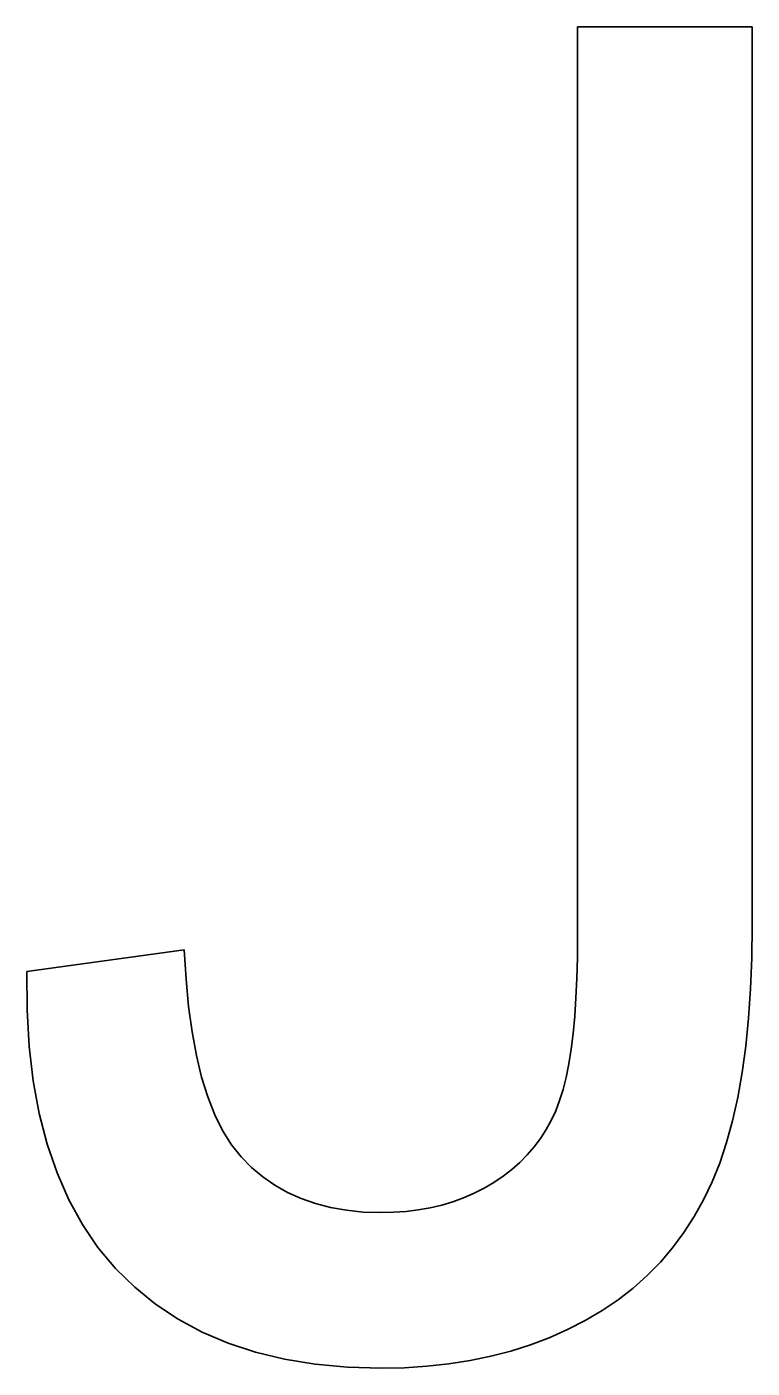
# Model space of a CAD drawing. Extents: x 23 to 417, y 3 to 294.
# Drawn here: x 150.491 to 151.453, y 137.889 to 139.669 of the extents above; entities that cross this region are included whole.
import ezdxf

# ---------------------------------------------------------------- set-up
doc = ezdxf.new("R2010")
doc.units = 0
doc.layers.get('0').update_dxf_attribs({"lineweight": 13})

# ---------------------------------------------------------------- blocks, each defined once
blk = doc.blocks.new('BLOCK3494')
at = {"color": 7, "lineweight": 35, "ltscale": 0.060283}
blk.add_line((61.8952, 25.8515), (61.8952, 28.2628), dxfattribs=at)
at = {"color": 7, "lineweight": 35, "ltscale": 0.011579}
blk.add_line((61.8952, 28.2628), (62.3583, 28.2628), dxfattribs=at)
at = {"color": 7, "lineweight": 35, "ltscale": 0.059627}
blk.add_line((62.3583, 28.2628), (62.3583, 25.8777), dxfattribs=at)
at = {"color": 7, "lineweight": 35, "ltscale": 0.001463}
blk.add_line((61.8947, 25.7929), (61.8952, 25.8515), dxfattribs=at)
at = {"color": 7, "lineweight": 35, "ltscale": 0.002147}
blk.add_line((62.3583, 25.8777), (62.3573, 25.7919), dxfattribs=at)
at = {"color": 7, "lineweight": 35, "ltscale": 0.010542}
blk.add_line((60.4341, 25.756), (60.8518, 25.8133), dxfattribs=at)
at = {"color": 7, "lineweight": 35, "ltscale": 0.001945}
blk.add_line((60.8518, 25.8133), (60.8564, 25.7356), dxfattribs=at)
at = {"color": 7, "lineweight": 35, "ltscale": 0.001382}
blk.add_line((61.8933, 25.7377), (61.8947, 25.7929), dxfattribs=at)
at = {"color": 7, "lineweight": 35, "ltscale": 0.002049}
blk.add_line((62.3573, 25.7919), (62.3541, 25.7099), dxfattribs=at)
at = {"color": 7, "lineweight": 35, "ltscale": 0.00255}
blk.add_line((60.4347, 25.654), (60.4341, 25.756), dxfattribs=at)
at = {"color": 7, "lineweight": 35, "ltscale": 0.001301}
for p, q in [((61.8909, 25.6857), (61.8933, 25.7377)), ((61.9603, 24.8561), (61.9155, 24.8296))]:
    blk.add_line(p, q, dxfattribs=at)
at = {"color": 7, "lineweight": 35, "ltscale": 0.001824}
blk.add_line((60.8564, 25.7356), (60.8632, 25.663), dxfattribs=at)
at = {"color": 7, "lineweight": 35, "ltscale": 0.001953}
blk.add_line((62.3541, 25.7099), (62.3488, 25.632), dxfattribs=at)
at = {"color": 7, "lineweight": 35, "ltscale": 0.001221}
blk.add_line((61.8875, 25.637), (61.8909, 25.6857), dxfattribs=at)
at = {"color": 7, "lineweight": 35, "ltscale": 0.002425}
blk.add_line((60.4404, 25.5571), (60.4347, 25.654), dxfattribs=at)
at = {"color": 7, "lineweight": 35, "ltscale": 0.001705}
blk.add_line((60.8632, 25.663), (60.8724, 25.5954), dxfattribs=at)
at = {"color": 7, "lineweight": 35, "ltscale": 0.001141}
blk.add_line((61.8832, 25.5915), (61.8875, 25.637), dxfattribs=at)
at = {"color": 7, "lineweight": 35, "ltscale": 0.001859}
for p, q in [((62.3488, 25.632), (62.3413, 25.558)), ((60.9679, 24.7694), (60.8995, 24.7985))]:
    blk.add_line(p, q, dxfattribs=at)
at = {"color": 7, "lineweight": 35, "ltscale": 0.001589}
blk.add_line((60.8724, 25.5954), (60.884, 25.5329), dxfattribs=at)
at = {"color": 7, "lineweight": 35, "ltscale": 0.001063}
blk.add_line((61.878, 25.5494), (61.8832, 25.5915), dxfattribs=at)
at = {"color": 7, "lineweight": 35, "ltscale": 0.002308}
blk.add_line((60.4512, 25.4655), (60.4404, 25.5571), dxfattribs=at)
at = {"color": 7, "lineweight": 35, "ltscale": 0.001477}
blk.add_line((60.884, 25.5329), (60.8978, 25.4754), dxfattribs=at)
at = {"color": 7, "lineweight": 35, "ltscale": 0.000984829}
blk.add_line((61.8718, 25.5105), (61.878, 25.5494), dxfattribs=at)
at = {"color": 7, "lineweight": 35, "ltscale": 0.001767}
blk.add_line((62.3413, 25.558), (62.3318, 25.488), dxfattribs=at)
at = {"color": 7, "lineweight": 35, "ltscale": 0.000908587}
blk.add_line((61.8646, 25.4748), (61.8718, 25.5105), dxfattribs=at)
at = {"color": 7, "lineweight": 35, "ltscale": 0.001677}
blk.add_line((62.3318, 25.488), (62.3201, 25.4219), dxfattribs=at)
at = {"color": 7, "lineweight": 35, "ltscale": 0.002199}
blk.add_line((60.4671, 25.3789), (60.4512, 25.4655), dxfattribs=at)
at = {"color": 7, "lineweight": 35, "ltscale": 0.001371}
blk.add_line((60.8978, 25.4754), (60.914, 25.4231), dxfattribs=at)
at = {"color": 7, "lineweight": 35, "ltscale": 0.000834165}
blk.add_line((61.8565, 25.4425), (61.8646, 25.4748), dxfattribs=at)
at = {"color": 7, "lineweight": 35, "ltscale": 0.001271}
blk.add_line((60.914, 25.4231), (60.9326, 25.3757), dxfattribs=at)
at = {"color": 7, "lineweight": 35, "ltscale": 0.000761759}
blk.add_line((61.8474, 25.4134), (61.8565, 25.4425), dxfattribs=at)
at = {"color": 7, "lineweight": 35, "ltscale": 0.00159}
blk.add_line((62.3201, 25.4219), (62.3063, 25.3598), dxfattribs=at)
at = {"color": 7, "lineweight": 35, "ltscale": 0.000708804}
blk.add_line((61.8252, 25.3608), (61.8371, 25.3865), dxfattribs=at)
at = {"color": 7, "lineweight": 35, "ltscale": 0.000720189}
blk.add_line((61.8371, 25.3865), (61.8474, 25.4134), dxfattribs=at)
at = {"color": 7, "lineweight": 35, "ltscale": 0.002101}
blk.add_line((60.4881, 25.2976), (60.4671, 25.3789), dxfattribs=at)
at = {"color": 7, "lineweight": 35, "ltscale": 0.001179}
blk.add_line((60.9326, 25.3757), (60.9535, 25.3335), dxfattribs=at)
at = {"color": 7, "lineweight": 35, "ltscale": 0.000701169}
blk.add_line((61.8117, 25.3362), (61.8252, 25.3608), dxfattribs=at)
at = {"color": 7, "lineweight": 35, "ltscale": 0.001507}
blk.add_line((62.3063, 25.3598), (62.2904, 25.3017), dxfattribs=at)
at = {"color": 7, "lineweight": 35, "ltscale": 0.001096}
blk.add_line((60.9535, 25.3335), (60.9767, 25.2963), dxfattribs=at)
at = {"color": 7, "lineweight": 35, "ltscale": 0.000695517}
blk.add_line((61.78, 25.2904), (61.7966, 25.3127), dxfattribs=at)
at = {"color": 7, "lineweight": 35, "ltscale": 0.000696834}
blk.add_line((61.7966, 25.3127), (61.8117, 25.3362), dxfattribs=at)
at = {"color": 7, "lineweight": 35, "ltscale": 0.002014}
blk.add_line((60.5141, 25.2214), (60.4881, 25.2976), dxfattribs=at)
at = {"color": 7, "lineweight": 35, "ltscale": 0.001027}
blk.add_line((60.9767, 25.2963), (61.0023, 25.2642), dxfattribs=at)
at = {"color": 7, "lineweight": 35, "ltscale": 0.000697992}
blk.add_line((61.7618, 25.2693), (61.78, 25.2904), dxfattribs=at)
at = {"color": 7, "lineweight": 35, "ltscale": 0.001428}
blk.add_line((62.2904, 25.3017), (62.2723, 25.2475), dxfattribs=at)
at = {"color": 7, "lineweight": 35, "ltscale": 0.000988077}
blk.add_line((61.0023, 25.2642), (61.03, 25.236), dxfattribs=at)
at = {"color": 7, "lineweight": 35, "ltscale": 0.000712424}
blk.add_line((61.7206, 25.2304), (61.742, 25.2493), dxfattribs=at)
at = {"color": 7, "lineweight": 35, "ltscale": 0.000703739}
blk.add_line((61.742, 25.2493), (61.7618, 25.2693), dxfattribs=at)
at = {"color": 7, "lineweight": 35, "ltscale": 0.001353}
blk.add_line((62.2723, 25.2475), (62.2521, 25.1973), dxfattribs=at)
at = {"color": 7, "lineweight": 35, "ltscale": 0.001939}
blk.add_line((60.5453, 25.1503), (60.5141, 25.2214), dxfattribs=at)
at = {"color": 7, "lineweight": 35, "ltscale": 0.000975469}
blk.add_line((61.03, 25.236), (61.0599, 25.2109), dxfattribs=at)
at = {"color": 7, "lineweight": 35, "ltscale": 0.000970827}
blk.add_line((61.0599, 25.2109), (61.0917, 25.1887), dxfattribs=at)
at = {"color": 7, "lineweight": 35, "ltscale": 0.00073957}
blk.add_line((61.6731, 25.1961), (61.6976, 25.2127), dxfattribs=at)
at = {"color": 7, "lineweight": 35, "ltscale": 0.00072479}
blk.add_line((61.6976, 25.2127), (61.7206, 25.2304), dxfattribs=at)
at = {"color": 7, "lineweight": 35, "ltscale": 0.000975256}
blk.add_line((61.0917, 25.1887), (61.1256, 25.1694), dxfattribs=at)
at = {"color": 7, "lineweight": 35, "ltscale": 0.000987315}
blk.add_line((61.1256, 25.1694), (61.1616, 25.1531), dxfattribs=at)
at = {"color": 7, "lineweight": 35, "ltscale": 0.000754859}
blk.add_line((61.5929, 25.1553), (61.6206, 25.1673), dxfattribs=at)
at = {"color": 7, "lineweight": 35, "ltscale": 0.000749873}
blk.add_line((61.6206, 25.1673), (61.6473, 25.1809), dxfattribs=at)
at = {"color": 7, "lineweight": 35, "ltscale": 0.000748208}
blk.add_line((61.6473, 25.1809), (61.6731, 25.1961), dxfattribs=at)
at = {"color": 7, "lineweight": 35, "ltscale": 0.001304}
blk.add_line((62.2521, 25.1973), (62.2296, 25.1502), dxfattribs=at)
at = {"color": 7, "lineweight": 35, "ltscale": 0.00188}
blk.add_line((60.5815, 25.0844), (60.5453, 25.1503), dxfattribs=at)
at = {"color": 7, "lineweight": 35, "ltscale": 0.001007}
blk.add_line((61.1616, 25.1531), (61.1997, 25.1398), dxfattribs=at)
at = {"color": 7, "lineweight": 35, "ltscale": 0.001035}
blk.add_line((61.1997, 25.1398), (61.2398, 25.1295), dxfattribs=at)
at = {"color": 7, "lineweight": 35, "ltscale": 0.000785327}
blk.add_line((61.5041, 25.1289), (61.5347, 25.1361), dxfattribs=at)
at = {"color": 7, "lineweight": 35, "ltscale": 0.000772037}
blk.add_line((61.5347, 25.1361), (61.5643, 25.1449), dxfattribs=at)
at = {"color": 7, "lineweight": 35, "ltscale": 0.000761399}
blk.add_line((61.5643, 25.1449), (61.5929, 25.1553), dxfattribs=at)
at = {"color": 7, "lineweight": 35, "ltscale": 0.001282}
blk.add_line((62.2296, 25.1502), (62.2046, 25.1054), dxfattribs=at)
at = {"color": 7, "lineweight": 35, "ltscale": 0.001069}
blk.add_line((61.2398, 25.1295), (61.2819, 25.1221), dxfattribs=at)
at = {"color": 7, "lineweight": 35, "ltscale": 0.00111}
blk.add_line((61.2819, 25.1221), (61.3261, 25.1176), dxfattribs=at)
at = {"color": 7, "lineweight": 35, "ltscale": 0.001157}
blk.add_line((61.3261, 25.1176), (61.3723, 25.1161), dxfattribs=at)
at = {"color": 7, "lineweight": 35, "ltscale": 0.000859283}
blk.add_line((61.3723, 25.1161), (61.4067, 25.1169), dxfattribs=at)
at = {"color": 7, "lineweight": 35, "ltscale": 0.000838357}
blk.add_line((61.4067, 25.1169), (61.4401, 25.1193), dxfattribs=at)
at = {"color": 7, "lineweight": 35, "ltscale": 0.000817877}
blk.add_line((61.4401, 25.1193), (61.4726, 25.1233), dxfattribs=at)
at = {"color": 7, "lineweight": 35, "ltscale": 0.000799725}
blk.add_line((61.4726, 25.1233), (61.5041, 25.1289), dxfattribs=at)
at = {"color": 7, "lineweight": 35, "ltscale": 0.001265}
blk.add_line((62.2046, 25.1054), (62.1772, 25.0629), dxfattribs=at)
at = {"color": 7, "lineweight": 35, "ltscale": 0.001837}
blk.add_line((60.6228, 25.0237), (60.5815, 25.0844), dxfattribs=at)
at = {"color": 7, "lineweight": 35, "ltscale": 0.001253}
blk.add_line((62.1772, 25.0629), (62.1472, 25.0227), dxfattribs=at)
at = {"color": 7, "lineweight": 35, "ltscale": 0.00181}
blk.add_line((60.6692, 24.9681), (60.6228, 25.0237), dxfattribs=at)
at = {"color": 7, "lineweight": 35, "ltscale": 0.001247}
for p, q in [((62.1472, 25.0227), (62.1148, 24.9848)), ((62.1148, 24.9848), (62.0799, 24.9492))]:
    blk.add_line(p, q, dxfattribs=at)
at = {"color": 7, "lineweight": 35, "ltscale": 0.001793}
blk.add_line((60.7203, 24.9178), (60.6692, 24.9681), dxfattribs=at)
at = {"color": 7, "lineweight": 35, "ltscale": 0.001252}
blk.add_line((62.0799, 24.9492), (62.0425, 24.9159), dxfattribs=at)
at = {"color": 7, "lineweight": 35, "ltscale": 0.001786}
blk.add_line((60.7757, 24.8727), (60.7203, 24.9178), dxfattribs=at)
at = {"color": 7, "lineweight": 35, "ltscale": 0.00128}
blk.add_line((62.0027, 24.8848), (61.9603, 24.8561), dxfattribs=at)
at = {"color": 7, "lineweight": 35, "ltscale": 0.001263}
blk.add_line((62.0425, 24.9159), (62.0027, 24.8848), dxfattribs=at)
at = {"color": 7, "lineweight": 35, "ltscale": 0.001794}
blk.add_line((60.8355, 24.833), (60.7757, 24.8727), dxfattribs=at)
at = {"color": 7, "lineweight": 35, "ltscale": 0.001818}
blk.add_line((60.8995, 24.7985), (60.8355, 24.833), dxfattribs=at)
at = {"color": 7, "lineweight": 35, "ltscale": 0.001317}
blk.add_line((61.9155, 24.8296), (61.8686, 24.8056), dxfattribs=at)
at = {"color": 7, "lineweight": 35, "ltscale": 0.001339}
blk.add_line((61.8201, 24.7841), (61.77, 24.7651), dxfattribs=at)
at = {"color": 7, "lineweight": 35, "ltscale": 0.001326}
blk.add_line((61.8686, 24.8056), (61.8201, 24.7841), dxfattribs=at)
at = {"color": 7, "lineweight": 35, "ltscale": 0.001913}
blk.add_line((61.0407, 24.7455), (60.9679, 24.7694), dxfattribs=at)
at = {"color": 7, "lineweight": 35, "ltscale": 0.001981}
blk.add_line((61.1177, 24.727), (61.0407, 24.7455), dxfattribs=at)
at = {"color": 7, "lineweight": 35, "ltscale": 0.001377}
blk.add_line((61.7184, 24.7487), (61.6651, 24.7347), dxfattribs=at)
at = {"color": 7, "lineweight": 35, "ltscale": 0.001356}
blk.add_line((61.77, 24.7651), (61.7184, 24.7487), dxfattribs=at)
at = {"color": 7, "lineweight": 35, "ltscale": 0.002061}
blk.add_line((61.199, 24.7137), (61.1177, 24.727), dxfattribs=at)
at = {"color": 7, "lineweight": 35, "ltscale": 0.002151}
blk.add_line((61.2847, 24.7058), (61.199, 24.7137), dxfattribs=at)
at = {"color": 7, "lineweight": 35, "ltscale": 0.002251}
blk.add_line((61.3747, 24.7031), (61.2847, 24.7058), dxfattribs=at)
at = {"color": 7, "lineweight": 35, "ltscale": 0.001532}
blk.add_line((61.436, 24.7044), (61.3747, 24.7031), dxfattribs=at)
at = {"color": 7, "lineweight": 35, "ltscale": 0.001495}
blk.add_line((61.4956, 24.7082), (61.436, 24.7044), dxfattribs=at)
at = {"color": 7, "lineweight": 35, "ltscale": 0.00146}
blk.add_line((61.5537, 24.7145), (61.4956, 24.7082), dxfattribs=at)
at = {"color": 7, "lineweight": 35, "ltscale": 0.001429}
blk.add_line((61.6102, 24.7233), (61.5537, 24.7145), dxfattribs=at)
at = {"color": 7, "lineweight": 35, "ltscale": 0.001401}
blk.add_line((61.6651, 24.7347), (61.6102, 24.7233), dxfattribs=at)

msp = doc.modelspace()

# ---------------------------------------------------------------- block references
at = {"lineweight": 0, "xscale": 0.5, "yscale": 0.5, "zscale": 0.5}
msp.add_blockref('BLOCK3494', (120.2741, 125.5377), dxfattribs=at)

doc.saveas('drawing.dxf')
